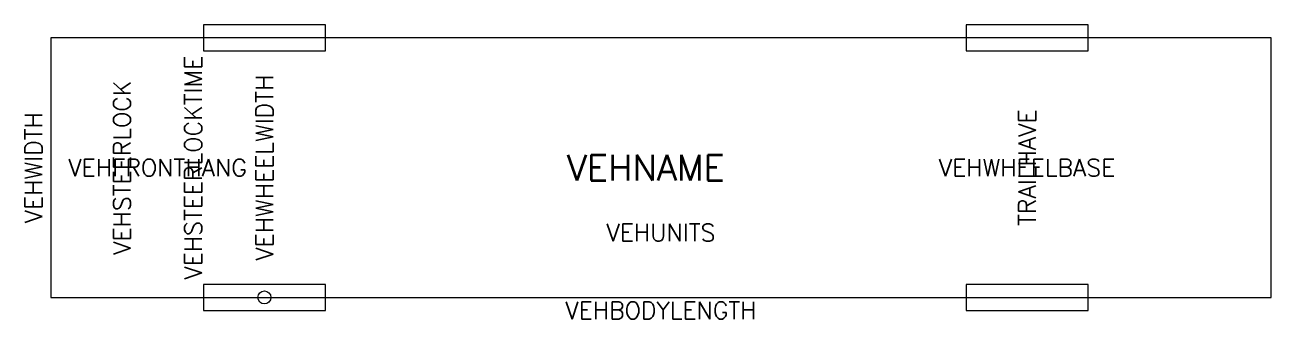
# Model space of a CAD drawing. Header units: feet. Extents: x -0.9 to 40, y -5 to 4.7.
import ezdxf
from ezdxf.enums import TextEntityAlignment as Align

# ---------------------------------------------------------------- set-up
doc = ezdxf.new("R2010")
doc.units = ezdxf.units.FT
doc.header["$LTSCALE"] = 100
doc.header["$MEASUREMENT"] = 0
doc.layers.add('AttributeLayer', color=7, linetype='Continuous')
doc.layers.add('C-TURN-TRCK-BODY', color=1, linetype='Continuous')
doc.styles.get("Standard").update_dxf_attribs({"font": 'simplex.shx', "height": 10})

msp = doc.modelspace()

# ---------------------------------------------------------------- linework, layer by layer
at = {"layer": 'C-TURN-TRCK-BODY'}
for points in [[(5, 3.825), (9, 3.825), (9, 4.675), (5, 4.675)], [(30, 3.825), (34, 3.825), (34, 4.675), (30, 4.675)], [(0, -4.25), (40, -4.25), (40, 4.25), (0, 4.25)], [(5, -4.675), (9, -4.675), (9, -3.825), (5, -3.825)], [(30, -4.675), (34, -4.675), (34, -3.825), (30, -3.825)]]:
    msp.add_lwpolyline(points, close=True, dxfattribs=at)
msp.add_circle((7, -4.25), 0.212, dxfattribs=at)

# ---------------------------------------------------------------- texts
at = {"layer": 'AttributeLayer', "flags": 8}
for tag, text, p in [('VEHSTEERLOCKTIME', '0.00', (4.667, 0)), ('VEHWHEELWIDTH', '8.50', (7, 0)), ('VEHSTEERLOCK', '28.6479', (2.333, 0)), ('VEHWIDTH', '8.50', (-0.567, 0)), ('TRAILHAVE', 'No', (32, 0))]:
    msp.add_attdef(tag, text=text, height=0.5667, rotation=90, dxfattribs=at).set_placement(p, align=Align.MIDDLE)
for tag, text, height, p in [('VEHNAME', 'CITY-BUS', 0.85, (19.5, 0)), ('VEHFRONTHANG', '7.00', 0.5667, (3.5, 0)), ('VEHWHEELBASE', '25.00', 0.5667, (32, 0)), ('VEHUNITS', 'M', 0.567, (20, -2.125)), ('VEHBODYLENGTH', '40.00', 0.5667, (20, -4.675))]:
    msp.add_attdef(tag, text=text, height=height, dxfattribs=at).set_placement(p, align=Align.MIDDLE)

doc.saveas('drawing.dxf')
